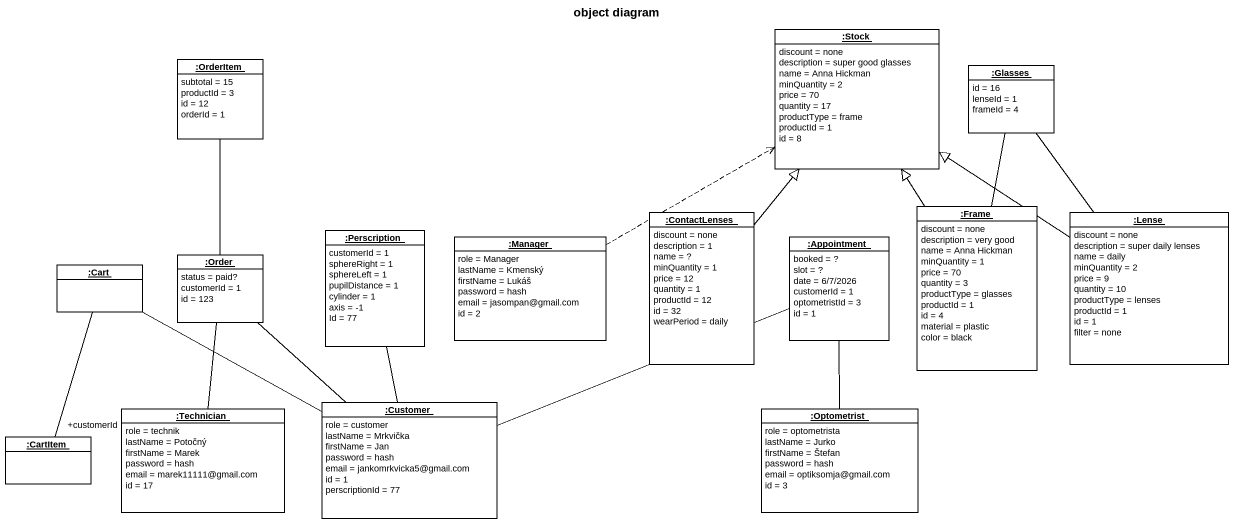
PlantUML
@startuml
title object diagram
hide circle
hide empty members
object ":Stock" as Stock {
  discount = none
  description = super good glasses
  name = Anna Hickman
  minQuantity = 2
  price = 70
  quantity = 17
  productType = frame
  productId = 1
  id = 8
}
object ":OrderItem" as OrderItem {
  subtotal = 15
  productId = 3
  id = 12
  orderId = 1
}
object ":Glasses" as Glasses {
  id = 16
  lenseId = 1
  frameId = 4
}
object ":Frame" as Frame_ {
  discount = none
  description = very good
  name = Anna Hickman
  minQuantity = 1
  price = 70
  quantity = 3
  productType = glasses
  productId = 1
  id = 4
  material = plastic
  color = black
}
object ":Perscription" as Perscription {
  customerId = 1
  sphereRight = 1
  sphereLeft = 1
  pupilDistance = 1
  cylinder = 1
  axis = -1
  Id = 77
}
object ":Manager" as Manager {
  role = Manager
  lastName = Kmenský
  firstName = Lukáš
  password = hash
  email = jasompan@gmail.com
  id = 2
}
object ":ContactLenses" as ContactLenses {
  discount = none
  description = 1
  name = ?
  minQuantity = 1
  price = 12
  quantity = 1
  productId = 12
  id = 32
  wearPeriod = daily
}
object ":Appointment" as Appointment {
  booked = ?
  slot = ?
  date = 6/7/2026
  customerId = 1
  optometristId = 3
  id = 1
}
object ":Lense" as Lense {
  discount = none
  description = super daily lenses
  name = daily
  minQuantity = 2
  price = 9
  quantity = 10
  productType = lenses
  productId = 1
  id = 1
  filter = none
}
object ":Cart" as Cart
object ":Order" as Order {
  status = paid?
  customerId = 1
  id = 123
}
object ":CartItem" as CartItem
object ":Technician" as Technician {
  role = technik
  lastName = Potočný
  firstName = Marek
  password = hash
  email = marek11111@gmail.com
  id = 17
}
object ":Customer" as Customer {
  role = customer
  lastName = Mrkvička
  firstName = Jan
  password = hash
  email = jankomrkvicka5@gmail.com
  id = 1
  perscriptionId = 77
}
object ":Optometrist" as Optometrist {
  role = optometrista
  lastName = Jurko
  firstName = Štefan
  password = hash
  email = optiksomja@gmail.com
  id = 3
}
Frame_ -up-|> Stock
Frame_ -up- Glasses
Manager .right.> Stock
ContactLenses -up-|> Stock
Lense -up-|> Stock
Lense -up- Glasses
Order -up- OrderItem
CartItem "+customerId" -up- Cart
Technician -up- Order
Customer -up- Perscription
Customer -right- Appointment
Customer -left- Cart
Customer -up- Order
Optometrist -up- Appointment
@enduml
